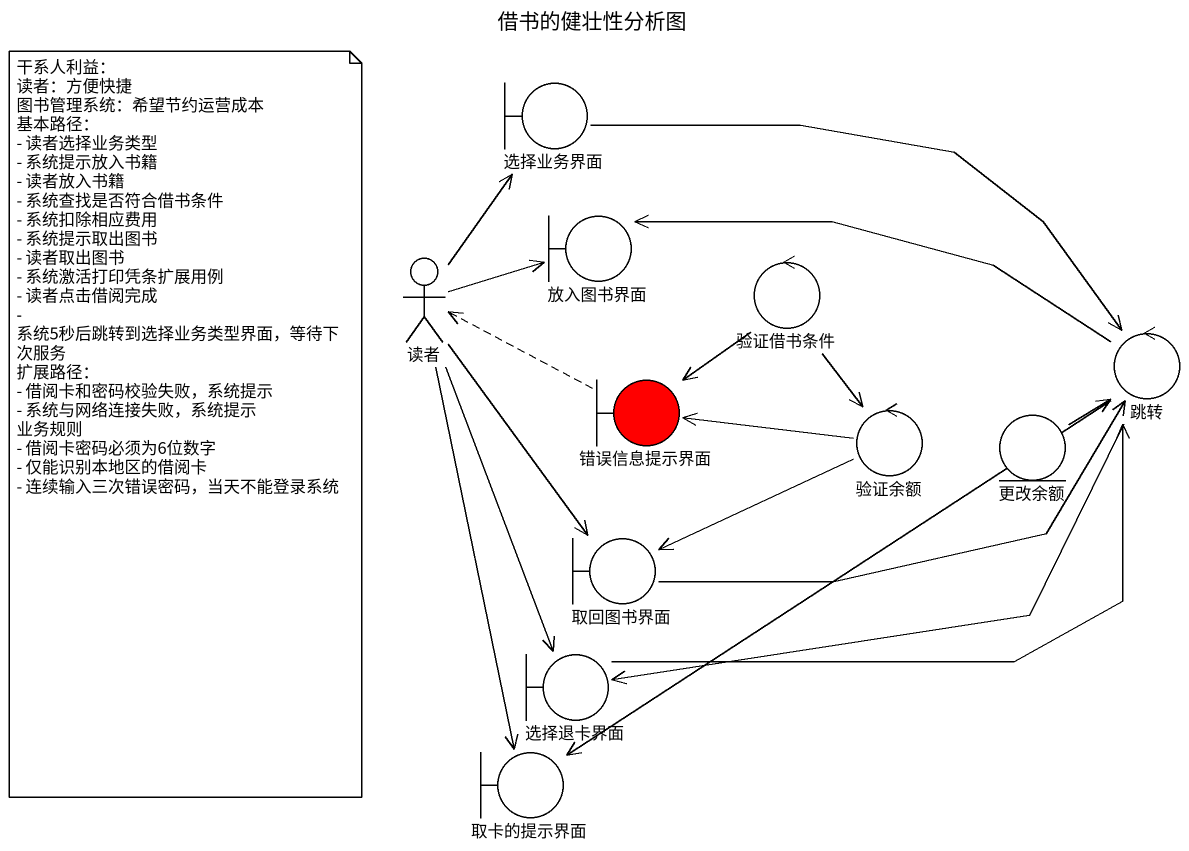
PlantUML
@startuml
title 借书的健壮性分析图
boundary 选择业务界面
boundary 放入图书界面
actor 读者
control 验证借书条件
control 跳转
boundary 错误信息提示界面 #FF0000
control 验证余额
entity 更改余额
boundary 取回图书界面
boundary 选择退卡界面
boundary 取卡的提示界面
选择业务界面 -right-> 跳转
读者 -up-> 选择业务界面
读者 -right-> 放入图书界面
读者 --> 取回图书界面
读者 --> 选择退卡界面
读者 --> 取卡的提示界面
验证借书条件 --> 错误信息提示界面
验证借书条件 --> 验证余额
跳转 -left-> 放入图书界面
跳转 -left-> 选择退卡界面
跳转 --> 取卡的提示界面
错误信息提示界面 .left.> 读者
验证余额 -left-> 错误信息提示界面
验证余额 -left-> 取回图书界面
更改余额 -up-> 跳转
取回图书界面 -right-> 跳转
选择退卡界面 -right-> 跳转
note as N1
  干系人利益：
  读者：方便快捷
  图书管理系统：希望节约运营成本
  基本路径：
  - 读者选择业务类型
  - 系统提示放入书籍
  - 读者放入书籍
  - 系统查找是否符合借书条件
  - 系统扣除相应费用
  - 系统提示取出图书
  - 读者取出图书
  - 系统激活打印凭条扩展用例
  - 读者点击借阅完成
  - 系统5秒后跳转到选择业务类型界面，等待下次服务
  扩展路径：
  - 借阅卡和密码校验失败，系统提示
  - 系统与网络连接失败，系统提示
  业务规则
  - 借阅卡密码必须为6位数字
  - 仅能识别本地区的借阅卡
  - 连续输入三次错误密码，当天不能登录系统
end note
@enduml
